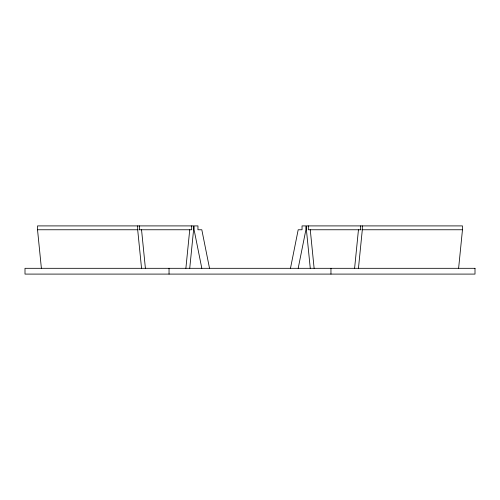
<?xml version="1.0" encoding="UTF-8"?>
<svg xmlns="http://www.w3.org/2000/svg" width="500" height="500" viewBox="0 0 500 500"><rect width="100%" height="100%" fill="white"/><g stroke="black" fill="none" stroke-linecap="round" stroke-linejoin="round"><path stroke-width="0.75" d="M185.881 268.312L189.731 229.762M189.731 268.312L193.588 229.762L193.588 225.906L37.531 225.906L37.531 229.762L41.388 268.312M354.6 268.312L358.456 229.762M358.456 268.312L362.312 229.762L362.312 225.906M458.612 268.312L462.469 229.762L462.469 225.906L306.413 225.906L306.413 229.762L310.269 268.312M290.481 268.312L298.188 229.762L302.044 229.762L302.044 225.906L305.9 225.906L305.9 229.762L298.188 268.312M37.531 229.762L137.688 229.762L141.544 268.312M138.863 229.762L191.663 229.762L191.663 225.906M361.138 229.762L308.337 229.762L308.337 225.906M362.312 229.762L462.469 229.762M209.519 268.312L201.812 229.762L197.956 229.762L197.956 225.906L194.1 225.906L194.1 229.762L201.812 268.312M310.269 229.762L314.119 268.312M141.544 229.762L145.4 268.312M360.381 225.906L360.381 229.762M330.956 268.312L330.956 274.094M169.044 268.312L169.044 274.094M139.619 225.906L139.619 229.762M137.688 225.906L137.688 229.762M475 268.312L25 268.312L25 274.094L475 274.094L475 268.312"/></g></svg>
